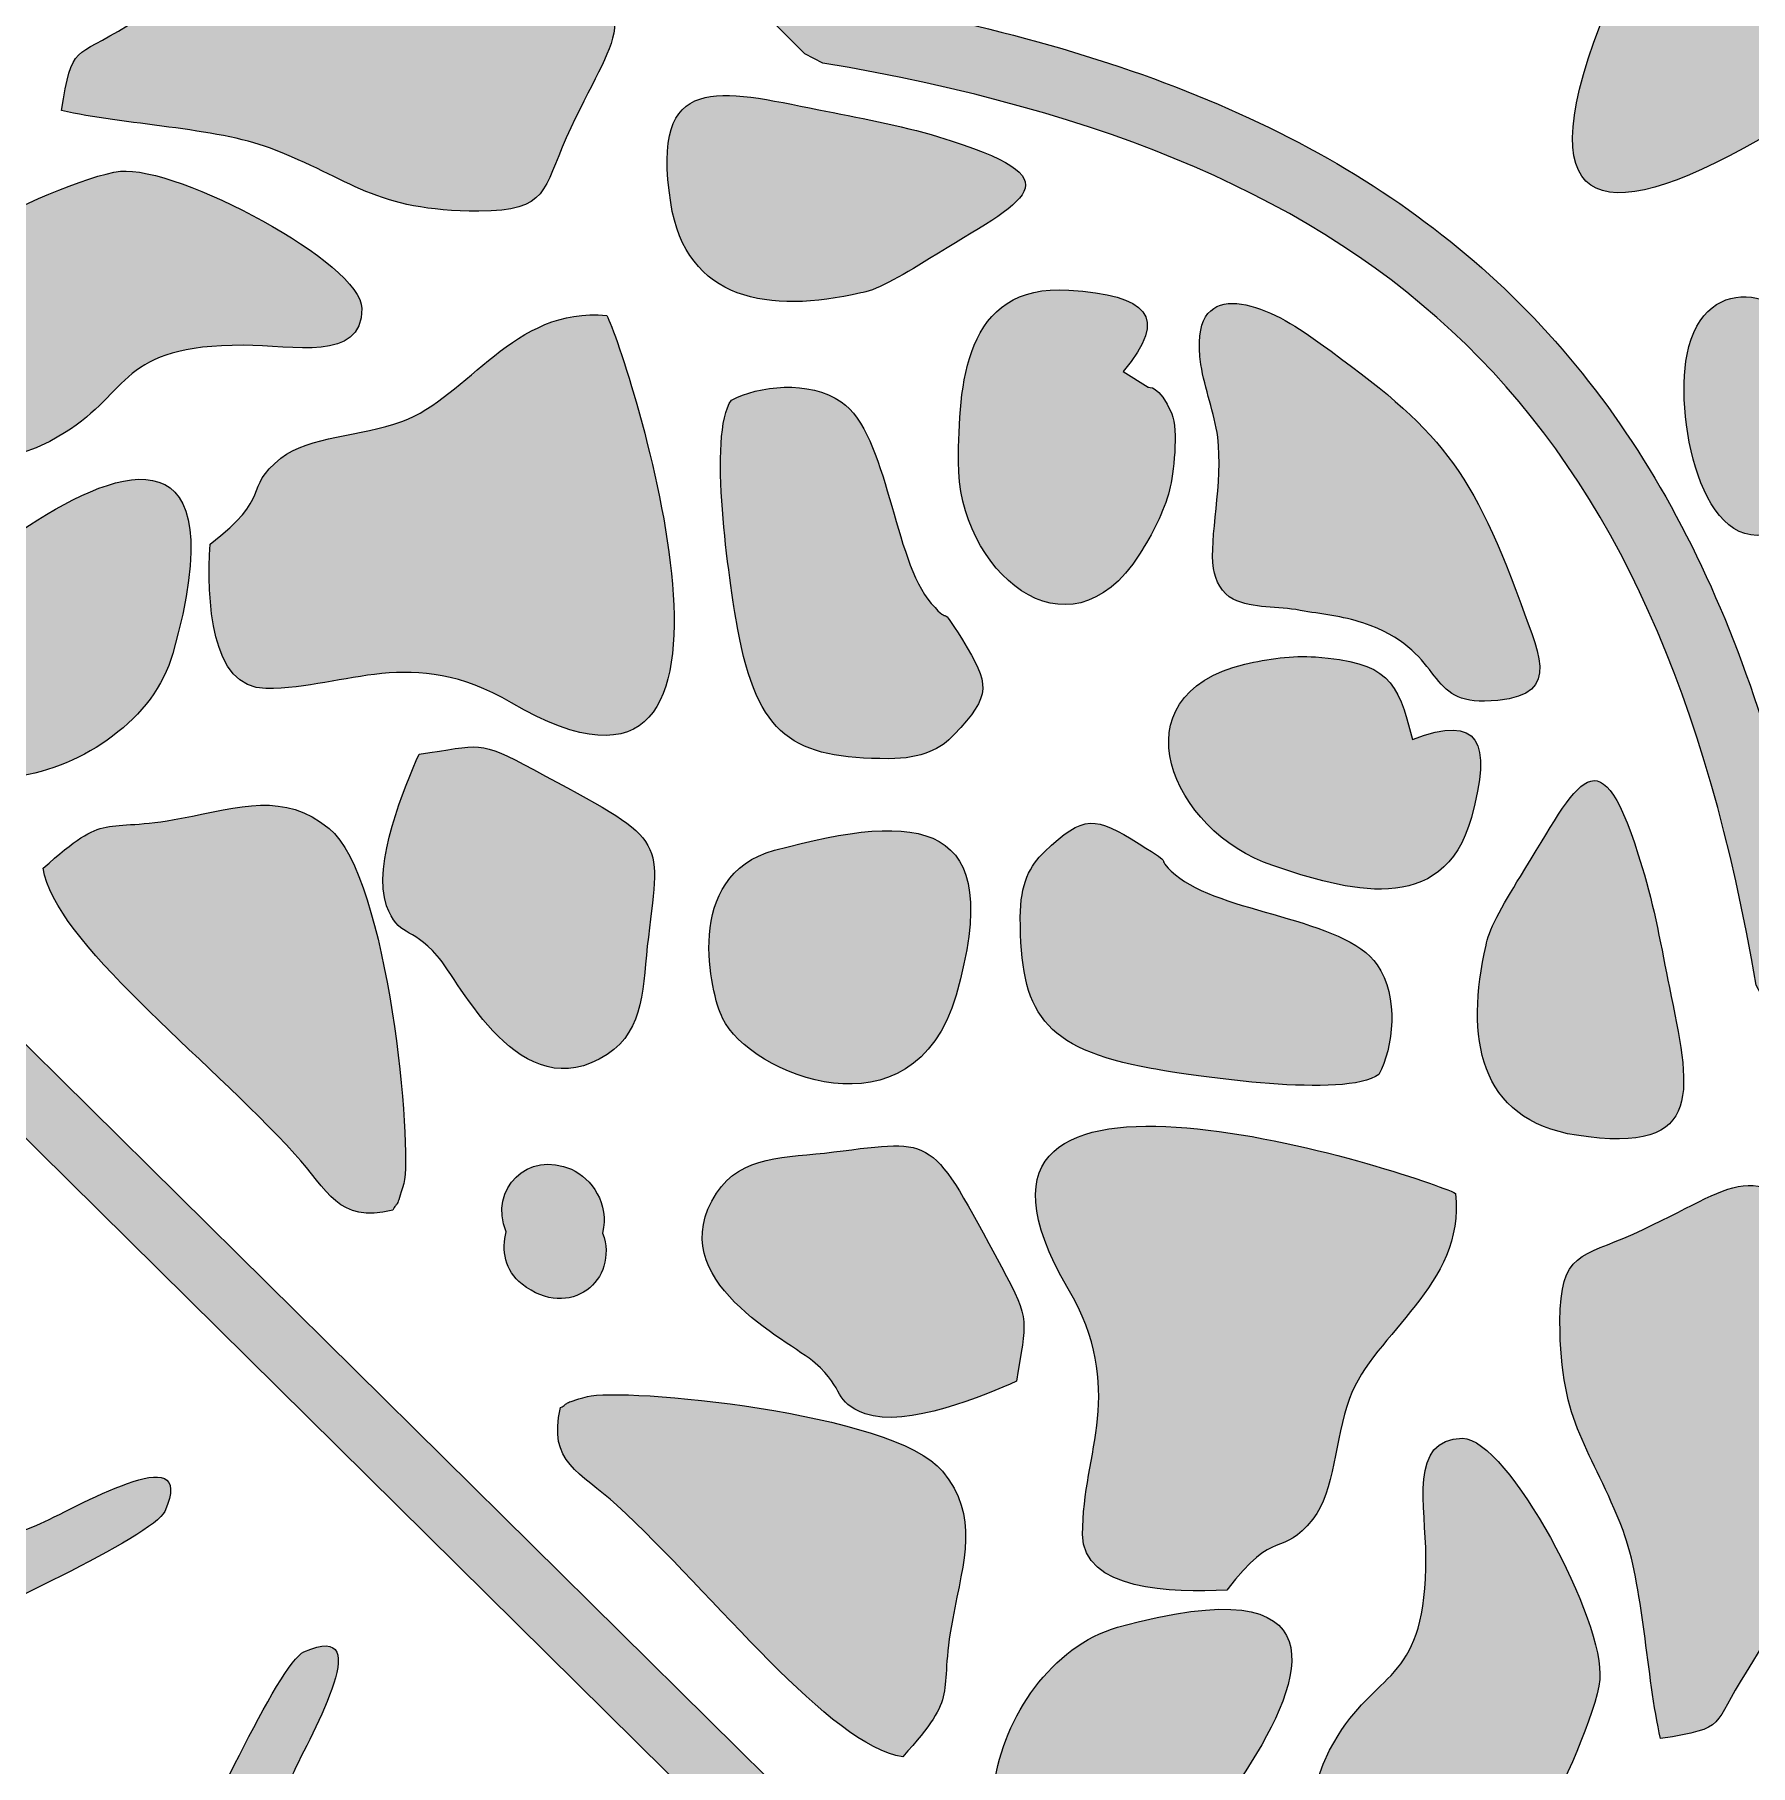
# Model space of a CAD drawing. Header units: inches. Extents: x -184 to 779, y -61 to 902.
# Drawn here: x 105.3 to 186.6, y 229.7 to 311.8 of the extents above; entities that cross this region are included whole.
import ezdxf

# ---------------------------------------------------------------- set-up
doc = ezdxf.new("R2010")
doc.units = ezdxf.units.IN
doc.header["$MEASUREMENT"] = 0
doc.layers.add('图层 1', color=7, linetype='Continuous')

# ---------------------------------------------------------------- blocks, each defined once
blk = doc.blocks.new('block 2')
at = {"layer": '图层 1', "true_color": 0xffffff}
h = blk.add_hatch(color=7, dxfattribs=at)
h.dxf.hatch_style = 2
edge = h.paths.add_edge_path()
edge.add_spline(control_points=[(145.193, 27.216), (145.193, 27.216), (75.01, 27.216), (75.01, 27.216), (80.39, 20.595), (79.807, 18.744), (81.502, 10.533), (81.502, 10.533), (128.639, 10.533), (128.639, 10.533), (128.639, 10.533), (128.639, -43.852), (128.639, -43.852), (128.639, -43.852), (-3.477, -43.852), (-3.477, -43.852), (-3.477, -43.852), (-3.477, -30.029), (-3.477, -30.029), (-3.477, -28.471), (-4.749, -27.201), (-6.305, -27.201), (-6.305, -27.201), (-15.214, -27.201), (-15.214, -27.201), (-16.765, -27.201), (-18.036, -28.472), (-18.036, -30.029), (-18.036, -30.029), (-18.036, -43.852), (-18.036, -43.852), (-18.036, -43.852), (-167.008, -43.852), (-167.008, -43.852), (-167.008, -43.852), (-167.008, 104.798), (-167.008, 104.798), (-167.008, 104.798), (-153.701, 104.798), (-153.701, 104.798), (-152.149, 104.798), (-150.878, 106.069), (-150.878, 107.622), (-150.878, 107.622), (-150.878, 116.538), (-150.878, 116.538), (-150.878, 118.085), (-152.149, 119.356), (-153.701, 119.356), (-153.701, 119.356), (-167.008, 119.356), (-167.008, 119.356), (-167.008, 119.356), (-167.008, 251.476), (-167.008, 251.476), (-167.008, 251.476), (-113.146, 251.476), (-113.146, 251.476), (-113.146, 251.476), (-113.146, 204.332), (-113.146, 204.332), (-104.938, 202.646), (-103.082, 203.228), (-96.46, 197.849), (-96.46, 197.849), (-96.46, 268.026), (-96.46, 268.026), (-96.46, 268.026), (-167.008, 268.026), (-167.008, 268.026), (-167.008, 268.026), (-167.008, 901.769), (-167.008, 901.769), (-167.008, 901.769), (-183.962, 901.769), (-183.962, 901.769), (-183.962, 901.769), (-183.962, -52.323), (-183.962, -52.323), (-183.962, -52.323), (-183.962, -60.797), (-183.962, -60.797), (-183.962, -60.797), (-175.488, -60.797), (-175.488, -60.797), (-175.488, -60.797), (778.938, -60.797), (778.938, -60.797), (778.938, -60.797), (778.938, -43.852), (778.938, -43.852), (778.938, -43.852), (145.193, -43.852), (145.193, -43.852), (145.193, -43.852), (145.193, 27.216), (145.193, 27.216)], knot_values=[0, 0, 0, 0, 1, 1, 1, 2, 2, 2, 3, 3, 3, 4, 4, 4, 5, 5, 5, 6, 6, 6, 7, 7, 7, 8, 8, 8, 9, 9, 9, 10, 10, 10, 11, 11, 11, 12, 12, 12, 13, 13, 13, 14, 14, 14, 15, 15, 15, 16, 16, 16, 17, 17, 17, 18, 18, 18, 19, 19, 19, 20, 20, 20, 21, 21, 21, 22, 22, 22, 23, 23, 23, 24, 24, 24, 25, 25, 25, 26, 26, 26, 27, 27, 27, 28, 28, 28, 29, 29, 29, 30, 30, 30, 31, 31, 31, 32, 32, 32, 32], degree=3, periodic=1)
h = blk.add_hatch(color=7, dxfattribs=at)
h.dxf.hatch_style = 2
edge = h.paths.add_edge_path()
edge.add_spline(control_points=[(22.249, 287.681), (22.249, 287.681), (23.396, 286.532), (23.396, 286.532), (23.396, 286.532), (68.417, 241.245), (68.417, 241.245), (68.417, 241.245), (69.471, 240.182), (69.471, 240.182), (69.471, 240.182), (70.596, 241.176), (70.596, 241.176), (70.596, 241.176), (98.349, 265.87), (98.349, 265.87), (98.349, 265.87), (142.297, 222.433), (142.297, 222.433), (142.297, 222.433), (117.613, 194.687), (117.613, 194.687), (117.613, 194.687), (116.615, 193.569), (116.615, 193.569), (116.615, 193.569), (117.677, 192.511), (117.677, 192.511), (117.677, 192.511), (162.965, 147.487), (162.965, 147.487), (162.965, 147.487), (164.121, 146.343), (164.121, 146.343), (164.121, 146.343), (165.233, 147.535), (165.233, 147.535), (165.233, 147.535), (234.356, 221.412), (234.356, 221.412), (234.356, 221.412), (235.404, 222.543), (235.404, 222.543), (235.404, 222.543), (234.316, 223.623), (234.316, 223.623), (234.316, 223.623), (189.923, 267.752), (189.923, 267.752), (187.459, 281.843), (182.827, 292.058), (175.31, 299.396), (167.807, 306.711), (157.502, 311.084), (143.663, 313.479), (143.663, 313.479), (99.529, 357.875), (99.529, 357.875), (99.529, 357.875), (98.449, 358.972), (98.449, 358.972), (98.449, 358.972), (97.324, 357.92), (97.324, 357.92), (97.324, 357.92), (23.439, 288.802), (23.439, 288.802), (23.439, 288.802), (22.249, 287.681), (22.249, 287.681)], knot_values=[0, 0, 0, 0, 1, 1, 1, 2, 2, 2, 3, 3, 3, 4, 4, 4, 5, 5, 5, 6, 6, 6, 7, 7, 7, 8, 8, 8, 9, 9, 9, 10, 10, 10, 11, 11, 11, 12, 12, 12, 13, 13, 13, 14, 14, 14, 15, 15, 15, 16, 16, 16, 17, 17, 17, 18, 18, 18, 19, 19, 19, 20, 20, 20, 21, 21, 21, 22, 22, 22, 23, 23, 23, 23], degree=3, periodic=1)
edge = h.paths.add_edge_path()
edge.add_spline(control_points=[(98.364, 354.56), (98.364, 354.56), (141.775, 310.89), (141.775, 310.89), (141.775, 310.89), (142.635, 310.45), (142.635, 310.45), (156.081, 308.167), (166.002, 304.049), (173.105, 297.116), (180.194, 290.198), (184.549, 280.388), (186.879, 266.722), (186.879, 266.722), (187.327, 265.866), (187.327, 265.866), (187.327, 265.866), (230.994, 222.458), (230.994, 222.458), (230.994, 222.458), (164.041, 150.889), (164.041, 150.889), (164.041, 150.889), (120.976, 193.696), (120.976, 193.696), (120.976, 193.696), (145.667, 221.438), (145.667, 221.438), (145.667, 221.438), (146.668, 222.571), (146.668, 222.571), (146.668, 222.571), (145.592, 223.626), (145.592, 223.626), (145.592, 223.626), (99.514, 269.176), (99.514, 269.176), (99.514, 269.176), (98.458, 270.223), (98.458, 270.223), (98.458, 270.223), (97.347, 269.236), (97.347, 269.236), (97.347, 269.236), (69.603, 244.541), (69.603, 244.541), (69.603, 244.541), (26.791, 287.609), (26.791, 287.609), (26.791, 287.609), (98.364, 354.56), (98.364, 354.56)], knot_values=[0, 0, 0, 0, 1, 1, 1, 2, 2, 2, 3, 3, 3, 4, 4, 4, 5, 5, 5, 6, 6, 6, 7, 7, 7, 8, 8, 8, 9, 9, 9, 10, 10, 10, 11, 11, 11, 12, 12, 12, 13, 13, 13, 14, 14, 14, 15, 15, 15, 16, 16, 16, 17, 17, 17, 17], degree=3, periodic=1)
h = blk.add_hatch(color=7, dxfattribs=at)
h.dxf.hatch_style = 2
edge = h.paths.add_edge_path()
edge.add_spline(control_points=[(197.902, 332.374), (195.953, 331.055), (194.854, 329.723), (192.918, 327.934), (192.918, 327.934), (188.547, 329.652), (188.547, 329.652), (167.583, 294.723), (181.142, 300.361), (204.703, 319.723), (204.703, 319.723), (201.128, 323.564), (201.128, 323.564), (202.375, 324.857), (203.451, 326.062), (204.369, 327.176), (213.726, 338.485), (207.248, 338.726), (197.902, 332.374)], knot_values=[0, 0, 0, 0, 1, 1, 1, 2, 2, 2, 3, 3, 3, 4, 4, 4, 5, 5, 5, 6, 6, 6, 6], degree=3, periodic=1)
h = blk.add_hatch(color=7, dxfattribs=at)
h.dxf.hatch_style = 2
edge = h.paths.add_edge_path()
edge.add_spline(control_points=[(115.705, 313.675), (112.306, 313.699), (112.511, 314.041), (109.695, 312.244), (107.108, 310.604), (107.063, 311.434), (106.544, 308.195), (109.461, 307.531), (113.895, 307.371), (116.409, 306.423), (120.344, 304.933), (121.342, 303.425), (126.33, 303.425), (129.638, 303.425), (129.373, 304.476), (130.465, 306.896), (132.84, 312.147), (134.303, 312.181), (130.156, 316.959), (129.24, 318.023), (127.694, 319.298), (125.532, 318.718), (122.084, 317.788), (122.232, 313.636), (115.705, 313.675)], knot_values=[0, 0, 0, 0, 1, 1, 1, 2, 2, 2, 3, 3, 3, 4, 4, 4, 5, 5, 5, 6, 6, 6, 7, 7, 7, 8, 8, 8, 8], degree=3, periodic=1)
h = blk.add_hatch(color=7, dxfattribs=at)
h.dxf.hatch_style = 2
edge = h.paths.add_edge_path()
edge.add_spline(control_points=[(144.428, 299.546), (145.003, 299.6), (146.298, 300.305), (147.693, 301.178), (152.269, 304.023), (154.892, 304.889), (148.114, 306.952), (146.279, 307.512), (144.259, 307.87), (142.436, 308.233), (137.734, 309.181), (134.442, 310.114), (135.419, 303.833), (136.15, 299.149), (140.093, 298.552), (144.428, 299.546)], knot_values=[0, 0, 0, 0, 1, 1, 1, 2, 2, 2, 3, 3, 3, 4, 4, 4, 5, 5, 5, 5], degree=3, periodic=1)
h = blk.add_hatch(color=7, dxfattribs=at)
h.dxf.hatch_style = 2
edge = h.paths.add_edge_path()
edge.add_spline(control_points=[(109.339, 305.315), (107.795, 305.155), (103.99, 303.45), (102.779, 302.679), (98.301, 299.838), (99.061, 288.173), (106.687, 292.908), (109.869, 294.884), (109.246, 297.068), (115.162, 297.068), (117.504, 297.068), (120.779, 296.248), (120.779, 298.803), (120.779, 300.956), (112.041, 305.593), (109.339, 305.315)], knot_values=[0, 0, 0, 0, 1, 1, 1, 2, 2, 2, 3, 3, 3, 4, 4, 4, 5, 5, 5, 5], degree=3, periodic=1)
h = blk.add_hatch(color=7, dxfattribs=at)
h.dxf.hatch_style = 2
edge = h.paths.add_edge_path()
edge.add_spline(control_points=[(161.349, 292.708), (161.623, 290.562), (160.939, 287.901), (161.153, 286.483), (161.236, 285.921), (161.565, 285.28), (162.08, 285.03), (163.048, 284.563), (164.202, 284.694), (165.255, 284.499), (166.252, 284.315), (167.276, 284.223), (168.236, 283.903), (172.093, 282.62), (171.173, 280.126), (173.997, 280.192), (177.68, 280.282), (176.699, 282.132), (175.715, 284.829), (173.25, 291.608), (171.61, 293.312), (165.656, 297.546), (163.48, 299.09), (159.915, 300.477), (160.558, 296.151), (160.727, 294.989), (161.204, 293.878), (161.349, 292.708)], knot_values=[0, 0, 0, 0, 1, 1, 1, 2, 2, 2, 3, 3, 3, 4, 4, 4, 5, 5, 5, 6, 6, 6, 7, 7, 7, 8, 8, 8, 9, 9, 9, 9], degree=3, periodic=1)
h = blk.add_hatch(color=7, dxfattribs=at)
h.dxf.hatch_style = 2
edge = h.paths.add_edge_path()
edge.add_spline(control_points=[(188.229, 288.438), (190.512, 289.714), (190.392, 294.298), (189.756, 296.493), (188.835, 299.669), (184.438, 300.878), (183.599, 296.624), (182.964, 293.417), (184.448, 286.333), (188.229, 288.438)], knot_values=[0, 0, 0, 0, 1, 1, 1, 2, 2, 2, 3, 3, 3, 3], degree=3, periodic=1)
h = blk.add_hatch(color=7, dxfattribs=at)
h.dxf.hatch_style = 2
edge = h.paths.add_edge_path()
edge.add_spline(control_points=[(149.061, 291.544), (149.014, 286.446), (154.228, 281.79), (157.647, 287.159), (158.256, 288.108), (158.792, 289.163), (159.066, 290.208), (159.255, 290.934), (159.494, 293.051), (159.169, 293.817), (158.571, 295.226), (158.07, 295.06), (158.048, 295.077), (158.048, 295.077), (156.875, 295.829), (156.875, 295.829), (159.076, 298.462), (158.021, 299.437), (154.292, 299.682), (149.289, 300.005), (149.085, 295.13), (149.061, 291.544)], knot_values=[0, 0, 0, 0, 1, 1, 1, 2, 2, 2, 3, 3, 3, 4, 4, 4, 5, 5, 5, 6, 6, 6, 7, 7, 7, 7], degree=3, periodic=1)
h = blk.add_hatch(color=7, dxfattribs=at)
h.dxf.hatch_style = 2
edge = h.paths.add_edge_path()
edge.add_spline(control_points=[(113.587, 287.64), (113.435, 285.032), (113.587, 280.793), (116.23, 280.793), (120.153, 280.793), (123.086, 282.908), (127.866, 280.113), (141.353, 272.236), (133.239, 296.867), (132.392, 298.482), (127.967, 298.918), (125.851, 294.623), (122.667, 293.449), (120.736, 292.738), (118.283, 292.773), (116.946, 291.714), (115.086, 290.235), (116.609, 289.931), (113.587, 287.64)], knot_values=[0, 0, 0, 0, 1, 1, 1, 2, 2, 2, 3, 3, 3, 4, 4, 4, 5, 5, 5, 6, 6, 6, 6], degree=3, periodic=1)
h = blk.add_hatch(color=7, dxfattribs=at)
h.dxf.hatch_style = 2
edge = h.paths.add_edge_path()
edge.add_spline(control_points=[(145.749, 277.466), (147.355, 277.466), (148.217, 277.931), (148.86, 278.608), (150.659, 280.489), (150.537, 281.007), (149.245, 283.097), (148.033, 285.058), (148.835, 283.606), (147.772, 284.825), (145.972, 286.874), (145.724, 292.844), (143.507, 294.385), (141.988, 295.436), (139.56, 295.143), (138.3, 294.471), (137.155, 292.865), (138.199, 285.837), (138.589, 283.663), (139.523, 278.493), (141.258, 277.466), (145.749, 277.466)], knot_values=[0, 0, 0, 0, 1, 1, 1, 2, 2, 2, 3, 3, 3, 4, 4, 4, 5, 5, 5, 6, 6, 6, 7, 7, 7, 7], degree=3, periodic=1)
h = blk.add_hatch(color=7, dxfattribs=at)
h.dxf.hatch_style = 2
edge = h.paths.add_edge_path()
edge.add_spline(control_points=[(111.821, 282.454), (114.82, 293.206), (109.32, 291.353), (105.019, 288.536), (100.185, 285.378), (100.053, 285.014), (100.735, 279.124), (101.044, 276.44), (101.687, 276.221), (104.38, 276.606), (107.567, 277.063), (110.945, 279.349), (111.821, 282.454)], knot_values=[0, 0, 0, 0, 1, 1, 1, 2, 2, 2, 3, 3, 3, 4, 4, 4, 4], degree=3, periodic=1)
h = blk.add_hatch(color=7, dxfattribs=at)
h.dxf.hatch_style = 2
edge = h.paths.add_edge_path()
edge.add_spline(control_points=[(163.969, 272.394), (167.367, 271.248), (172.044, 269.843), (173.374, 274.681), (174.36, 278.284), (173.781, 279.601), (170.577, 278.379), (169.888, 281.234), (169.386, 282.025), (165.979, 282.287), (164.897, 282.367), (163.73, 282.205), (162.629, 281.943), (156.433, 280.466), (159.134, 274.019), (163.969, 272.394)], knot_values=[0, 0, 0, 0, 1, 1, 1, 2, 2, 2, 3, 3, 3, 4, 4, 4, 5, 5, 5, 5], degree=3, periodic=1)
h = blk.add_hatch(color=7, dxfattribs=at)
h.dxf.hatch_style = 2
edge = h.paths.add_edge_path()
edge.add_spline(control_points=[(174.077, 268.62), (173.078, 264.282), (173.679, 260.337), (178.361, 259.608), (184.638, 258.626), (183.705, 261.923), (182.76, 266.624), (182.392, 268.45), (182.038, 270.466), (181.478, 272.305), (179.416, 279.085), (178.547, 276.456), (175.698, 271.88), (174.828, 270.491), (174.123, 269.194), (174.077, 268.62)], knot_values=[0, 0, 0, 0, 1, 1, 1, 2, 2, 2, 3, 3, 3, 4, 4, 4, 5, 5, 5, 5], degree=3, periodic=1)
h = blk.add_hatch(color=7, dxfattribs=at)
h.dxf.hatch_style = 2
edge = h.paths.add_edge_path()
edge.add_spline(control_points=[(132.408, 263.442), (134.235, 264.647), (134.068, 266.669), (134.362, 269.005), (134.968, 273.887), (135.213, 273.546), (128.919, 276.948), (126.282, 278.38), (126.413, 278.11), (123.491, 277.676), (122.842, 276.217), (121.248, 272.432), (121.955, 270.495), (122.519, 268.942), (123.059, 269.6), (124.355, 268.116), (125.44, 266.876), (128.297, 260.753), (132.408, 263.442)], knot_values=[0, 0, 0, 0, 1, 1, 1, 2, 2, 2, 3, 3, 3, 4, 4, 4, 5, 5, 5, 6, 6, 6, 6], degree=3, periodic=1)
h = blk.add_hatch(color=7, dxfattribs=at)
h.dxf.hatch_style = 2
edge = h.paths.add_edge_path()
edge.add_spline(control_points=[(112.235, 274.638), (108.364, 273.908), (108.77, 275.05), (105.674, 272.269), (106.181, 268.832), (113.361, 263.36), (117.609, 258.72), (119.188, 256.992), (119.635, 255.423), (122.242, 256.056), (122.48, 256.494), (122.409, 256.052), (122.762, 257.33), (123.201, 258.902), (122.045, 271.855), (119.223, 274.16), (117.078, 275.911), (115.04, 275.173), (112.235, 274.638)], knot_values=[0, 0, 0, 0, 1, 1, 1, 2, 2, 2, 3, 3, 3, 4, 4, 4, 5, 5, 5, 6, 6, 6, 6], degree=3, periodic=1)
h = blk.add_hatch(color=7, dxfattribs=at)
h.dxf.hatch_style = 2
edge = h.paths.add_edge_path()
edge.add_spline(control_points=[(137.876, 265.165), (139.167, 262.493), (146.933, 259.26), (148.945, 266.26), (151.336, 274.622), (147.313, 275.008), (140.34, 273.122), (135.952, 271.937), (137.327, 266.29), (137.876, 265.165)], knot_values=[0, 0, 0, 0, 1, 1, 1, 2, 2, 2, 3, 3, 3, 3], degree=3, periodic=1)
h = blk.add_hatch(color=7, dxfattribs=at)
h.dxf.hatch_style = 2
edge = h.paths.add_edge_path()
edge.add_spline(control_points=[(159.349, 271.962), (158.135, 273.023), (159.58, 272.225), (157.621, 273.434), (155.533, 274.729), (155.015, 274.848), (153.134, 273.051), (152.457, 272.402), (151.992, 271.538), (151.992, 269.941), (151.992, 265.451), (153.019, 263.712), (158.194, 262.779), (160.361, 262.396), (167.389, 261.346), (168.995, 262.49), (169.669, 263.748), (169.964, 266.182), (168.908, 267.697), (167.372, 269.913), (161.401, 270.161), (159.349, 271.962)], knot_values=[0, 0, 0, 0, 1, 1, 1, 2, 2, 2, 3, 3, 3, 4, 4, 4, 5, 5, 5, 6, 6, 6, 7, 7, 7, 7], degree=3, periodic=1)
h = blk.add_hatch(color=7, dxfattribs=at)
h.dxf.hatch_style = 2
edge = h.paths.add_edge_path()
edge.add_spline(control_points=[(154.264, 252.331), (157.055, 247.54), (154.946, 244.614), (154.946, 240.684), (154.946, 238.042), (159.176, 237.891), (161.787, 238.046), (164.077, 241.066), (164.381, 239.546), (165.862, 241.407), (166.92, 242.741), (166.881, 245.192), (167.596, 247.124), (168.779, 250.311), (173.06, 252.426), (172.63, 256.854), (171.014, 257.692), (146.383, 265.813), (154.264, 252.331)], knot_values=[0, 0, 0, 0, 1, 1, 1, 2, 2, 2, 3, 3, 3, 4, 4, 4, 5, 5, 5, 6, 6, 6, 6], degree=3, periodic=1)
h = blk.add_hatch(color=7, dxfattribs=at)
h.dxf.hatch_style = 2
edge = h.paths.add_edge_path()
edge.add_spline(control_points=[(142.265, 248.812), (143.745, 247.511), (143.09, 246.974), (144.64, 246.407), (146.577, 245.706), (150.358, 247.301), (151.82, 247.948), (152.255, 250.872), (152.525, 250.733), (151.098, 253.378), (147.693, 259.669), (148.036, 259.426), (143.152, 258.819), (140.819, 258.528), (138.793, 258.694), (137.591, 256.862), (134.898, 252.751), (141.021, 249.899), (142.265, 248.812)], knot_values=[0, 0, 0, 0, 1, 1, 1, 2, 2, 2, 3, 3, 3, 4, 4, 4, 5, 5, 5, 6, 6, 6, 6], degree=3, periodic=1)
h = blk.add_hatch(color=7, dxfattribs=at)
h.dxf.hatch_style = 2
edge = h.paths.add_edge_path()
edge.add_spline(control_points=[(132.193, 254.976), (132.524, 256.353), (131.675, 257.563), (130.71, 257.998), (128.676, 258.902), (126.785, 257.091), (127.622, 255.035), (127.393, 254.181), (127.552, 253.186), (128.374, 252.546), (130.645, 250.782), (133.003, 252.755), (132.193, 254.976)], knot_values=[0, 0, 0, 0, 1, 1, 1, 2, 2, 2, 3, 3, 3, 4, 4, 4, 4], degree=3, periodic=1)
h = blk.add_hatch(color=7, dxfattribs=at)
h.dxf.hatch_style = 2
edge = h.paths.add_edge_path()
edge.add_spline(control_points=[(177.575, 250.792), (177.575, 245.805), (179.078, 244.803), (180.565, 240.866), (181.517, 238.351), (181.679, 233.923), (182.343, 231.001), (185.584, 231.522), (184.751, 231.567), (186.396, 234.151), (188.189, 236.97), (187.848, 236.763), (187.822, 240.161), (187.778, 246.688), (191.937, 246.542), (192.864, 249.989), (193.447, 252.155), (192.167, 253.696), (191.11, 254.614), (186.327, 258.761), (186.296, 257.294), (181.042, 254.924), (178.625, 253.831), (177.575, 254.099), (177.575, 250.792)], knot_values=[0, 0, 0, 0, 1, 1, 1, 2, 2, 2, 3, 3, 3, 4, 4, 4, 5, 5, 5, 6, 6, 6, 7, 7, 7, 8, 8, 8, 8], degree=3, periodic=1)
h = blk.add_hatch(color=7, dxfattribs=at)
h.dxf.hatch_style = 2
edge = h.paths.add_edge_path()
edge.add_spline(control_points=[(148.305, 243.677), (146.001, 246.505), (133.053, 247.653), (131.476, 247.222), (130.197, 246.867), (130.64, 246.937), (130.201, 246.696), (129.572, 244.093), (131.139, 243.649), (132.866, 242.067), (137.51, 237.817), (142.976, 230.64), (146.417, 230.14), (149.197, 233.235), (148.055, 232.823), (148.79, 236.694), (149.314, 239.497), (150.055, 241.534), (148.305, 243.677)], knot_values=[0, 0, 0, 0, 1, 1, 1, 2, 2, 2, 3, 3, 3, 4, 4, 4, 5, 5, 5, 6, 6, 6, 6], degree=3, periodic=1)
h = blk.add_hatch(color=7, dxfattribs=at)
h.dxf.hatch_style = 2
edge = h.paths.add_edge_path()
edge.add_spline(control_points=[(105.373, 241.13), (103.533, 240.371), (101.929, 239.685), (99.602, 238.894), (98.148, 238.396), (93.664, 236.995), (90.845, 235.793), (88.33, 234.726), (87.497, 233.808), (90.965, 233.607), (93.64, 233.457), (97.484, 234.656), (100.898, 236.061), (102.398, 236.686), (110.92, 240.617), (111.436, 241.777), (113.062, 245.458), (107.107, 241.839), (105.373, 241.13)], knot_values=[0, 0, 0, 0, 1, 1, 1, 2, 2, 2, 3, 3, 3, 4, 4, 4, 5, 5, 5, 6, 6, 6, 6], degree=3, periodic=1)
h = blk.add_hatch(color=7, dxfattribs=at)
h.dxf.hatch_style = 2
edge = h.paths.add_edge_path()
edge.add_spline(control_points=[(172.95, 245.241), (170.397, 245.241), (171.218, 241.967), (171.218, 239.618), (171.218, 233.704), (169.032, 234.327), (167.053, 231.147), (162.32, 223.521), (173.989, 222.763), (176.826, 227.237), (177.593, 228.444), (179.296, 232.249), (179.459, 233.799), (179.742, 236.495), (175.11, 245.241), (172.95, 245.241)], knot_values=[0, 0, 0, 0, 1, 1, 1, 2, 2, 2, 3, 3, 3, 4, 4, 4, 5, 5, 5, 5], degree=3, periodic=1)
h = blk.add_hatch(color=7, dxfattribs=at)
h.dxf.hatch_style = 2
edge = h.paths.add_edge_path()
edge.add_spline(control_points=[(162.677, 229.478), (165.498, 233.776), (167.356, 239.276), (156.606, 236.282), (153.495, 235.401), (151.209, 232.028), (150.751, 228.833), (150.369, 226.146), (150.584, 225.501), (153.274, 225.19), (159.162, 224.507), (159.527, 224.646), (162.677, 229.478)], knot_values=[0, 0, 0, 0, 1, 1, 1, 2, 2, 2, 3, 3, 3, 4, 4, 4, 4], degree=3, periodic=1)
h = blk.add_hatch(color=7, dxfattribs=at)
h.dxf.hatch_style = 2
edge = h.paths.add_edge_path()
edge.add_spline(control_points=[(112.052, 214.528), (113.252, 217.347), (114.657, 221.833), (115.15, 223.288), (115.941, 225.62), (116.625, 227.217), (117.386, 229.06), (118.099, 230.793), (121.719, 236.741), (118.034, 235.12), (116.869, 234.606), (112.941, 226.079), (112.322, 224.581), (110.91, 221.169), (109.717, 217.327), (109.867, 214.651), (110.065, 211.185), (110.982, 212.019), (112.052, 214.528)], knot_values=[0, 0, 0, 0, 1, 1, 1, 2, 2, 2, 3, 3, 3, 4, 4, 4, 5, 5, 5, 6, 6, 6, 6], degree=3, periodic=1)
at = {"layer": '图层 1', "lineweight": 0}
for points, knots in [([(145.193, 27.216), (145.193, 27.216), (75.01, 27.216), (75.01, 27.216), (80.39, 20.595), (79.807, 18.744), (81.502, 10.533), (81.502, 10.533), (128.639, 10.533), (128.639, 10.533), (128.639, 10.533), (128.639, -43.852), (128.639, -43.852), (128.639, -43.852), (-3.477, -43.852), (-3.477, -43.852), (-3.477, -43.852), (-3.477, -30.029), (-3.477, -30.029), (-3.477, -28.471), (-4.749, -27.201), (-6.305, -27.201), (-6.305, -27.201), (-15.214, -27.201), (-15.214, -27.201), (-16.765, -27.201), (-18.036, -28.472), (-18.036, -30.029), (-18.036, -30.029), (-18.036, -43.852), (-18.036, -43.852), (-18.036, -43.852), (-167.008, -43.852), (-167.008, -43.852), (-167.008, -43.852), (-167.008, 104.798), (-167.008, 104.798), (-167.008, 104.798), (-153.701, 104.798), (-153.701, 104.798), (-152.149, 104.798), (-150.878, 106.069), (-150.878, 107.622), (-150.878, 107.622), (-150.878, 116.538), (-150.878, 116.538), (-150.878, 118.085), (-152.149, 119.356), (-153.701, 119.356), (-153.701, 119.356), (-167.008, 119.356), (-167.008, 119.356), (-167.008, 119.356), (-167.008, 251.476), (-167.008, 251.476), (-167.008, 251.476), (-113.146, 251.476), (-113.146, 251.476), (-113.146, 251.476), (-113.146, 204.332), (-113.146, 204.332), (-104.938, 202.646), (-103.082, 203.228), (-96.46, 197.849), (-96.46, 197.849), (-96.46, 268.026), (-96.46, 268.026), (-96.46, 268.026), (-167.008, 268.026), (-167.008, 268.026), (-167.008, 268.026), (-167.008, 901.769), (-167.008, 901.769), (-167.008, 901.769), (-183.962, 901.769), (-183.962, 901.769), (-183.962, 901.769), (-183.962, -52.323), (-183.962, -52.323), (-183.962, -52.323), (-183.962, -60.797), (-183.962, -60.797), (-183.962, -60.797), (-175.488, -60.797), (-175.488, -60.797), (-175.488, -60.797), (778.938, -60.797), (778.938, -60.797), (778.938, -60.797), (778.938, -43.852), (778.938, -43.852), (778.938, -43.852), (145.193, -43.852), (145.193, -43.852), (145.193, -43.852), (145.193, 27.216), (145.193, 27.216)], [0, 0, 0, 0, 1, 1, 1, 2, 2, 2, 3, 3, 3, 4, 4, 4, 5, 5, 5, 6, 6, 6, 7, 7, 7, 8, 8, 8, 9, 9, 9, 10, 10, 10, 11, 11, 11, 12, 12, 12, 13, 13, 13, 14, 14, 14, 15, 15, 15, 16, 16, 16, 17, 17, 17, 18, 18, 18, 19, 19, 19, 20, 20, 20, 21, 21, 21, 22, 22, 22, 23, 23, 23, 24, 24, 24, 25, 25, 25, 26, 26, 26, 27, 27, 27, 28, 28, 28, 29, 29, 29, 30, 30, 30, 31, 31, 31, 32, 32, 32, 32]), ([(22.249, 287.681), (22.249, 287.681), (23.396, 286.532), (23.396, 286.532), (23.396, 286.532), (68.417, 241.245), (68.417, 241.245), (68.417, 241.245), (69.471, 240.182), (69.471, 240.182), (69.471, 240.182), (70.596, 241.176), (70.596, 241.176), (70.596, 241.176), (98.349, 265.87), (98.349, 265.87), (98.349, 265.87), (142.297, 222.433), (142.297, 222.433), (142.297, 222.433), (117.613, 194.687), (117.613, 194.687), (117.613, 194.687), (116.615, 193.569), (116.615, 193.569), (116.615, 193.569), (117.677, 192.511), (117.677, 192.511), (117.677, 192.511), (162.965, 147.487), (162.965, 147.487), (162.965, 147.487), (164.121, 146.343), (164.121, 146.343), (164.121, 146.343), (165.233, 147.535), (165.233, 147.535), (165.233, 147.535), (234.356, 221.412), (234.356, 221.412), (234.356, 221.412), (235.404, 222.543), (235.404, 222.543), (235.404, 222.543), (234.316, 223.623), (234.316, 223.623), (234.316, 223.623), (189.923, 267.752), (189.923, 267.752), (187.459, 281.843), (182.827, 292.058), (175.31, 299.396), (167.807, 306.711), (157.502, 311.084), (143.663, 313.479), (143.663, 313.479), (99.529, 357.875), (99.529, 357.875), (99.529, 357.875), (98.449, 358.972), (98.449, 358.972), (98.449, 358.972), (97.324, 357.92), (97.324, 357.92), (97.324, 357.92), (23.439, 288.802), (23.439, 288.802), (23.439, 288.802), (22.249, 287.681), (22.249, 287.681)], [0, 0, 0, 0, 1, 1, 1, 2, 2, 2, 3, 3, 3, 4, 4, 4, 5, 5, 5, 6, 6, 6, 7, 7, 7, 8, 8, 8, 9, 9, 9, 10, 10, 10, 11, 11, 11, 12, 12, 12, 13, 13, 13, 14, 14, 14, 15, 15, 15, 16, 16, 16, 17, 17, 17, 18, 18, 18, 19, 19, 19, 20, 20, 20, 21, 21, 21, 22, 22, 22, 23, 23, 23, 23]), ([(98.364, 354.56), (98.364, 354.56), (141.775, 310.89), (141.775, 310.89), (141.775, 310.89), (142.635, 310.45), (142.635, 310.45), (156.081, 308.167), (166.002, 304.049), (173.105, 297.116), (180.194, 290.198), (184.549, 280.388), (186.879, 266.722), (186.879, 266.722), (187.327, 265.866), (187.327, 265.866), (187.327, 265.866), (230.994, 222.458), (230.994, 222.458), (230.994, 222.458), (164.041, 150.889), (164.041, 150.889), (164.041, 150.889), (120.976, 193.696), (120.976, 193.696), (120.976, 193.696), (145.667, 221.438), (145.667, 221.438), (145.667, 221.438), (146.668, 222.571), (146.668, 222.571), (146.668, 222.571), (145.592, 223.626), (145.592, 223.626), (145.592, 223.626), (99.514, 269.176), (99.514, 269.176), (99.514, 269.176), (98.458, 270.223), (98.458, 270.223), (98.458, 270.223), (97.347, 269.236), (97.347, 269.236), (97.347, 269.236), (69.603, 244.541), (69.603, 244.541), (69.603, 244.541), (26.791, 287.609), (26.791, 287.609), (26.791, 287.609), (98.364, 354.56), (98.364, 354.56)], [0, 0, 0, 0, 1, 1, 1, 2, 2, 2, 3, 3, 3, 4, 4, 4, 5, 5, 5, 6, 6, 6, 7, 7, 7, 8, 8, 8, 9, 9, 9, 10, 10, 10, 11, 11, 11, 12, 12, 12, 13, 13, 13, 14, 14, 14, 15, 15, 15, 16, 16, 16, 17, 17, 17, 17]), ([(197.902, 332.374), (195.953, 331.055), (194.854, 329.723), (192.918, 327.934), (192.918, 327.934), (188.547, 329.652), (188.547, 329.652), (167.583, 294.723), (181.142, 300.361), (204.703, 319.723), (204.703, 319.723), (201.128, 323.564), (201.128, 323.564), (202.375, 324.857), (203.451, 326.062), (204.369, 327.176), (213.726, 338.485), (207.248, 338.726), (197.902, 332.374)], [0, 0, 0, 0, 1, 1, 1, 2, 2, 2, 3, 3, 3, 4, 4, 4, 5, 5, 5, 6, 6, 6, 6]), ([(115.705, 313.675), (112.306, 313.699), (112.511, 314.041), (109.695, 312.244), (107.108, 310.604), (107.063, 311.434), (106.544, 308.195), (109.461, 307.531), (113.895, 307.371), (116.409, 306.423), (120.344, 304.933), (121.342, 303.425), (126.33, 303.425), (129.638, 303.425), (129.373, 304.476), (130.465, 306.896), (132.84, 312.147), (134.303, 312.181), (130.156, 316.959), (129.24, 318.023), (127.694, 319.298), (125.532, 318.718), (122.084, 317.788), (122.232, 313.636), (115.705, 313.675)], [0, 0, 0, 0, 1, 1, 1, 2, 2, 2, 3, 3, 3, 4, 4, 4, 5, 5, 5, 6, 6, 6, 7, 7, 7, 8, 8, 8, 8]), ([(144.428, 299.546), (145.003, 299.6), (146.298, 300.305), (147.693, 301.178), (152.269, 304.023), (154.892, 304.889), (148.114, 306.952), (146.279, 307.512), (144.259, 307.87), (142.436, 308.233), (137.734, 309.181), (134.442, 310.114), (135.419, 303.833), (136.15, 299.149), (140.093, 298.552), (144.428, 299.546)], [0, 0, 0, 0, 1, 1, 1, 2, 2, 2, 3, 3, 3, 4, 4, 4, 5, 5, 5, 5]), ([(109.339, 305.315), (107.795, 305.155), (103.99, 303.45), (102.779, 302.679), (98.301, 299.838), (99.061, 288.173), (106.687, 292.908), (109.869, 294.884), (109.246, 297.068), (115.162, 297.068), (117.504, 297.068), (120.779, 296.248), (120.779, 298.803), (120.779, 300.956), (112.041, 305.593), (109.339, 305.315)], [0, 0, 0, 0, 1, 1, 1, 2, 2, 2, 3, 3, 3, 4, 4, 4, 5, 5, 5, 5]), ([(161.349, 292.708), (161.623, 290.562), (160.939, 287.901), (161.153, 286.483), (161.236, 285.921), (161.565, 285.28), (162.08, 285.03), (163.048, 284.563), (164.202, 284.694), (165.255, 284.499), (166.252, 284.315), (167.276, 284.223), (168.236, 283.903), (172.093, 282.62), (171.173, 280.126), (173.997, 280.192), (177.68, 280.282), (176.699, 282.132), (175.715, 284.829), (173.25, 291.608), (171.61, 293.312), (165.656, 297.546), (163.48, 299.09), (159.915, 300.477), (160.558, 296.151), (160.727, 294.989), (161.204, 293.878), (161.349, 292.708)], [0, 0, 0, 0, 1, 1, 1, 2, 2, 2, 3, 3, 3, 4, 4, 4, 5, 5, 5, 6, 6, 6, 7, 7, 7, 8, 8, 8, 9, 9, 9, 9]), ([(188.229, 288.438), (190.512, 289.714), (190.392, 294.298), (189.756, 296.493), (188.835, 299.669), (184.438, 300.878), (183.599, 296.624), (182.964, 293.417), (184.448, 286.333), (188.229, 288.438)], [0, 0, 0, 0, 1, 1, 1, 2, 2, 2, 3, 3, 3, 3]), ([(149.061, 291.544), (149.014, 286.446), (154.228, 281.79), (157.647, 287.159), (158.256, 288.108), (158.792, 289.163), (159.066, 290.208), (159.255, 290.934), (159.494, 293.051), (159.169, 293.817), (158.571, 295.226), (158.07, 295.06), (158.048, 295.077), (158.048, 295.077), (156.875, 295.829), (156.875, 295.829), (159.076, 298.462), (158.021, 299.437), (154.292, 299.682), (149.289, 300.005), (149.085, 295.13), (149.061, 291.544)], [0, 0, 0, 0, 1, 1, 1, 2, 2, 2, 3, 3, 3, 4, 4, 4, 5, 5, 5, 6, 6, 6, 7, 7, 7, 7]), ([(113.587, 287.64), (113.435, 285.032), (113.587, 280.793), (116.23, 280.793), (120.153, 280.793), (123.086, 282.908), (127.866, 280.113), (141.353, 272.236), (133.239, 296.867), (132.392, 298.482), (127.967, 298.918), (125.851, 294.623), (122.667, 293.449), (120.736, 292.738), (118.283, 292.773), (116.946, 291.714), (115.086, 290.235), (116.609, 289.931), (113.587, 287.64)], [0, 0, 0, 0, 1, 1, 1, 2, 2, 2, 3, 3, 3, 4, 4, 4, 5, 5, 5, 6, 6, 6, 6]), ([(145.749, 277.466), (147.355, 277.466), (148.217, 277.931), (148.86, 278.608), (150.659, 280.489), (150.537, 281.007), (149.245, 283.097), (148.033, 285.058), (148.835, 283.606), (147.772, 284.825), (145.972, 286.874), (145.724, 292.844), (143.507, 294.385), (141.988, 295.436), (139.56, 295.143), (138.3, 294.471), (137.155, 292.865), (138.199, 285.837), (138.589, 283.663), (139.523, 278.493), (141.258, 277.466), (145.749, 277.466)], [0, 0, 0, 0, 1, 1, 1, 2, 2, 2, 3, 3, 3, 4, 4, 4, 5, 5, 5, 6, 6, 6, 7, 7, 7, 7]), ([(111.821, 282.454), (114.82, 293.206), (109.32, 291.353), (105.019, 288.536), (100.185, 285.378), (100.053, 285.014), (100.735, 279.124), (101.044, 276.44), (101.687, 276.221), (104.38, 276.606), (107.567, 277.063), (110.945, 279.349), (111.821, 282.454)], [0, 0, 0, 0, 1, 1, 1, 2, 2, 2, 3, 3, 3, 4, 4, 4, 4]), ([(163.969, 272.394), (167.367, 271.248), (172.044, 269.843), (173.374, 274.681), (174.36, 278.284), (173.781, 279.601), (170.577, 278.379), (169.888, 281.234), (169.386, 282.025), (165.979, 282.287), (164.897, 282.367), (163.73, 282.205), (162.629, 281.943), (156.433, 280.466), (159.134, 274.019), (163.969, 272.394)], [0, 0, 0, 0, 1, 1, 1, 2, 2, 2, 3, 3, 3, 4, 4, 4, 5, 5, 5, 5]), ([(174.077, 268.62), (173.078, 264.282), (173.679, 260.337), (178.361, 259.608), (184.638, 258.626), (183.705, 261.923), (182.76, 266.624), (182.392, 268.45), (182.038, 270.466), (181.478, 272.305), (179.416, 279.085), (178.547, 276.456), (175.698, 271.88), (174.828, 270.491), (174.123, 269.194), (174.077, 268.62)], [0, 0, 0, 0, 1, 1, 1, 2, 2, 2, 3, 3, 3, 4, 4, 4, 5, 5, 5, 5]), ([(132.408, 263.442), (134.235, 264.647), (134.068, 266.669), (134.362, 269.005), (134.968, 273.887), (135.213, 273.546), (128.919, 276.948), (126.282, 278.38), (126.413, 278.11), (123.491, 277.676), (122.842, 276.217), (121.248, 272.432), (121.955, 270.495), (122.519, 268.942), (123.059, 269.6), (124.355, 268.116), (125.44, 266.876), (128.297, 260.753), (132.408, 263.442)], [0, 0, 0, 0, 1, 1, 1, 2, 2, 2, 3, 3, 3, 4, 4, 4, 5, 5, 5, 6, 6, 6, 6]), ([(112.235, 274.638), (108.364, 273.908), (108.77, 275.05), (105.674, 272.269), (106.181, 268.832), (113.361, 263.36), (117.609, 258.72), (119.188, 256.992), (119.635, 255.423), (122.242, 256.056), (122.48, 256.494), (122.409, 256.052), (122.762, 257.33), (123.201, 258.902), (122.045, 271.855), (119.223, 274.16), (117.078, 275.911), (115.04, 275.173), (112.235, 274.638)], [0, 0, 0, 0, 1, 1, 1, 2, 2, 2, 3, 3, 3, 4, 4, 4, 5, 5, 5, 6, 6, 6, 6]), ([(137.876, 265.165), (139.167, 262.493), (146.933, 259.26), (148.945, 266.26), (151.336, 274.622), (147.313, 275.008), (140.34, 273.122), (135.952, 271.937), (137.327, 266.29), (137.876, 265.165)], [0, 0, 0, 0, 1, 1, 1, 2, 2, 2, 3, 3, 3, 3]), ([(159.349, 271.962), (158.135, 273.023), (159.58, 272.225), (157.621, 273.434), (155.533, 274.729), (155.015, 274.848), (153.134, 273.051), (152.457, 272.402), (151.992, 271.538), (151.992, 269.941), (151.992, 265.451), (153.019, 263.712), (158.194, 262.779), (160.361, 262.396), (167.389, 261.346), (168.995, 262.49), (169.669, 263.748), (169.964, 266.182), (168.908, 267.697), (167.372, 269.913), (161.401, 270.161), (159.349, 271.962)], [0, 0, 0, 0, 1, 1, 1, 2, 2, 2, 3, 3, 3, 4, 4, 4, 5, 5, 5, 6, 6, 6, 7, 7, 7, 7]), ([(154.264, 252.331), (157.055, 247.54), (154.946, 244.614), (154.946, 240.684), (154.946, 238.042), (159.176, 237.891), (161.787, 238.046), (164.077, 241.066), (164.381, 239.546), (165.862, 241.407), (166.92, 242.741), (166.881, 245.192), (167.596, 247.124), (168.779, 250.311), (173.06, 252.426), (172.63, 256.854), (171.014, 257.692), (146.383, 265.813), (154.264, 252.331)], [0, 0, 0, 0, 1, 1, 1, 2, 2, 2, 3, 3, 3, 4, 4, 4, 5, 5, 5, 6, 6, 6, 6]), ([(142.265, 248.812), (143.745, 247.511), (143.09, 246.974), (144.64, 246.407), (146.577, 245.706), (150.358, 247.301), (151.82, 247.948), (152.255, 250.872), (152.525, 250.733), (151.098, 253.378), (147.693, 259.669), (148.036, 259.426), (143.152, 258.819), (140.819, 258.528), (138.793, 258.694), (137.591, 256.862), (134.898, 252.751), (141.021, 249.899), (142.265, 248.812)], [0, 0, 0, 0, 1, 1, 1, 2, 2, 2, 3, 3, 3, 4, 4, 4, 5, 5, 5, 6, 6, 6, 6]), ([(132.193, 254.976), (132.524, 256.353), (131.675, 257.563), (130.71, 257.998), (128.676, 258.902), (126.785, 257.091), (127.622, 255.035), (127.393, 254.181), (127.552, 253.186), (128.374, 252.546), (130.645, 250.782), (133.003, 252.755), (132.193, 254.976)], [0, 0, 0, 0, 1, 1, 1, 2, 2, 2, 3, 3, 3, 4, 4, 4, 4]), ([(177.575, 250.792), (177.575, 245.805), (179.078, 244.803), (180.565, 240.866), (181.517, 238.351), (181.679, 233.923), (182.343, 231.001), (185.584, 231.522), (184.751, 231.567), (186.396, 234.151), (188.189, 236.97), (187.848, 236.763), (187.822, 240.161), (187.778, 246.688), (191.937, 246.542), (192.864, 249.989), (193.447, 252.155), (192.167, 253.696), (191.11, 254.614), (186.327, 258.761), (186.296, 257.294), (181.042, 254.924), (178.625, 253.831), (177.575, 254.099), (177.575, 250.792)], [0, 0, 0, 0, 1, 1, 1, 2, 2, 2, 3, 3, 3, 4, 4, 4, 5, 5, 5, 6, 6, 6, 7, 7, 7, 8, 8, 8, 8]), ([(148.305, 243.677), (146.001, 246.505), (133.053, 247.653), (131.476, 247.222), (130.197, 246.867), (130.64, 246.937), (130.201, 246.696), (129.572, 244.093), (131.139, 243.649), (132.866, 242.067), (137.51, 237.817), (142.976, 230.64), (146.417, 230.14), (149.197, 233.235), (148.055, 232.823), (148.79, 236.694), (149.314, 239.497), (150.055, 241.534), (148.305, 243.677)], [0, 0, 0, 0, 1, 1, 1, 2, 2, 2, 3, 3, 3, 4, 4, 4, 5, 5, 5, 6, 6, 6, 6]), ([(105.373, 241.13), (103.533, 240.371), (101.929, 239.685), (99.602, 238.894), (98.148, 238.396), (93.664, 236.995), (90.845, 235.793), (88.33, 234.726), (87.497, 233.808), (90.965, 233.607), (93.64, 233.457), (97.484, 234.656), (100.898, 236.061), (102.398, 236.686), (110.92, 240.617), (111.436, 241.777), (113.062, 245.458), (107.107, 241.839), (105.373, 241.13)], [0, 0, 0, 0, 1, 1, 1, 2, 2, 2, 3, 3, 3, 4, 4, 4, 5, 5, 5, 6, 6, 6, 6]), ([(172.95, 245.241), (170.397, 245.241), (171.218, 241.967), (171.218, 239.618), (171.218, 233.704), (169.032, 234.327), (167.053, 231.147), (162.32, 223.521), (173.989, 222.763), (176.826, 227.237), (177.593, 228.444), (179.296, 232.249), (179.459, 233.799), (179.742, 236.495), (175.11, 245.241), (172.95, 245.241)], [0, 0, 0, 0, 1, 1, 1, 2, 2, 2, 3, 3, 3, 4, 4, 4, 5, 5, 5, 5]), ([(162.677, 229.478), (165.498, 233.776), (167.356, 239.276), (156.606, 236.282), (153.495, 235.401), (151.209, 232.028), (150.751, 228.833), (150.369, 226.146), (150.584, 225.501), (153.274, 225.19), (159.162, 224.507), (159.527, 224.646), (162.677, 229.478)], [0, 0, 0, 0, 1, 1, 1, 2, 2, 2, 3, 3, 3, 4, 4, 4, 4]), ([(112.052, 214.528), (113.252, 217.347), (114.657, 221.833), (115.15, 223.288), (115.941, 225.62), (116.625, 227.217), (117.386, 229.06), (118.099, 230.793), (121.719, 236.741), (118.034, 235.12), (116.869, 234.606), (112.941, 226.079), (112.322, 224.581), (110.91, 221.169), (109.717, 217.327), (109.867, 214.651), (110.065, 211.185), (110.982, 212.019), (112.052, 214.528)], [0, 0, 0, 0, 1, 1, 1, 2, 2, 2, 3, 3, 3, 4, 4, 4, 5, 5, 5, 6, 6, 6, 6])]:
    blk.add_open_spline(points, degree=3, knots=knots, dxfattribs=at)

msp = doc.modelspace()

# ---------------------------------------------------------------- block references
at = {"layer": '图层 1'}
msp.add_blockref('block 2', (0, 0), dxfattribs=at)

doc.saveas('drawing.dxf')
